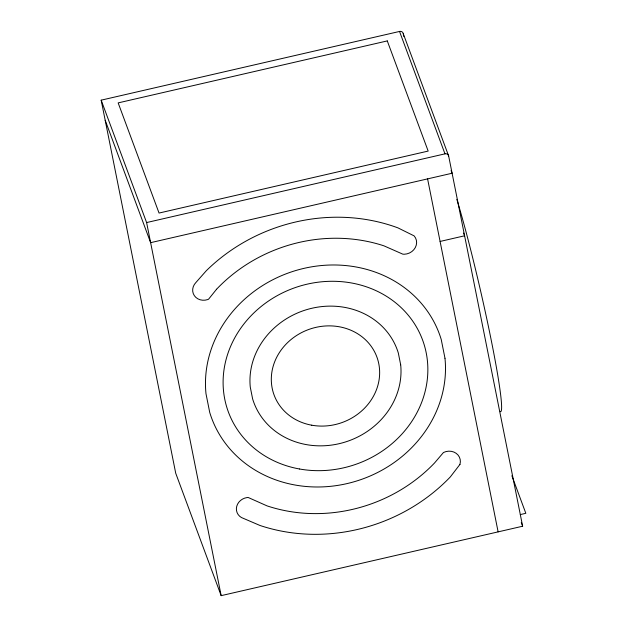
<?xml version="1.0" encoding="UTF-8"?>
<svg xmlns="http://www.w3.org/2000/svg" width="627" height="627" viewBox="0 0 627 627"><rect width="100%" height="100%" fill="white"/><g stroke="black" fill="none" stroke-linecap="round" stroke-linejoin="round"><path stroke-width="0.94" d="M101.174 100.163L146.608 222.561L445.241 153.787A3.213 2.9 -20.4 0 1 448.603 155.723L522.636 526.225L221.159 595.65L175.725 473.252L101.174 100.163L399.807 31.389A3.213 2.9 -20.4 0 1 403.169 33.325L403.796 36.452M440.091 241.442L464.599 235.791L463.588 233.056M520.308 514.579L525.826 513.309L511.867 475.713M403.216 33.568L448.65 155.974M399.54 31.452L444.974 153.85M451.087 170.505L452.098 173.24L150.629 242.665L105.195 120.266M521.28 522.565L522.636 526.225M427.59 178.883L498.12 531.868M146.608 222.561L221.159 595.65M456.824 199.339A123.48 7.595 77 0 1 490.102 334.63A123.48 7.595 77 0 1 500.205 411.571M459.952 464.403L450.327 476.92A171.461 154.657 -20.4 0 1 259.978 525.473L241.434 517.534A11.819 10.659 -20.4 0 1 236.755 506.24A11.819 10.659 -20.4 0 1 246.952 497.579L248.198 497.493L267.071 505.887A150.903 136.114 -20.4 0 0 434.542 462.969L443.469 452.498A12.07 10.886 -20.4 0 1 456.182 453.329A12.07 10.886 -20.4 0 1 459.952 464.403M216.566 289.235L208.572 299.197L207.623 299.596A11.827 10.667 -20.4 0 1 194.354 295.678A11.827 10.667 -20.4 0 1 195.89 282.526L206.346 270.684A171.461 154.657 -20.4 0 1 397.91 227.86L414.126 235.885A12.07 10.886 -20.4 0 1 415.293 247.594A12.07 10.886 -20.4 0 1 404.211 254.241L402.832 254.162L383.928 245.831A150.895 136.106 -20.4 0 0 216.566 289.235M387.282 40.912L118.158 102.891L159.046 213.055L428.17 151.076L387.282 40.912M444.982 358.276L441.236 339.513A121.395 109.498 -20.4 0 0 303.977 268.364A121.395 109.498 -20.4 0 0 205.985 393.693L209.732 412.456A121.395 109.498 -20.4 0 0 346.99 483.605A121.395 109.498 -20.4 0 0 444.982 358.276M400.684 364.836L398.325 353.032A76.4 68.915 -20.4 0 0 311.948 308.249A76.4 68.915 -20.4 0 0 250.275 387.125L252.634 398.937A76.4 68.915 -20.4 0 0 339.019 443.72A76.4 68.915 -20.4 0 0 400.692 364.836M311.752 425.2A54.792 49.423 -20.4 0 0 377.728 359.522A54.792 49.423 -20.4 0 0 286.962 343.228A54.792 49.423 -20.4 0 0 311.752 425.2M299.541 468.996A103.557 93.407 -20.4 0 0 424.22 344.874A103.557 93.407 -20.4 0 0 252.681 314.08A103.557 93.407 -20.4 0 0 299.541 468.996"/></g></svg>
